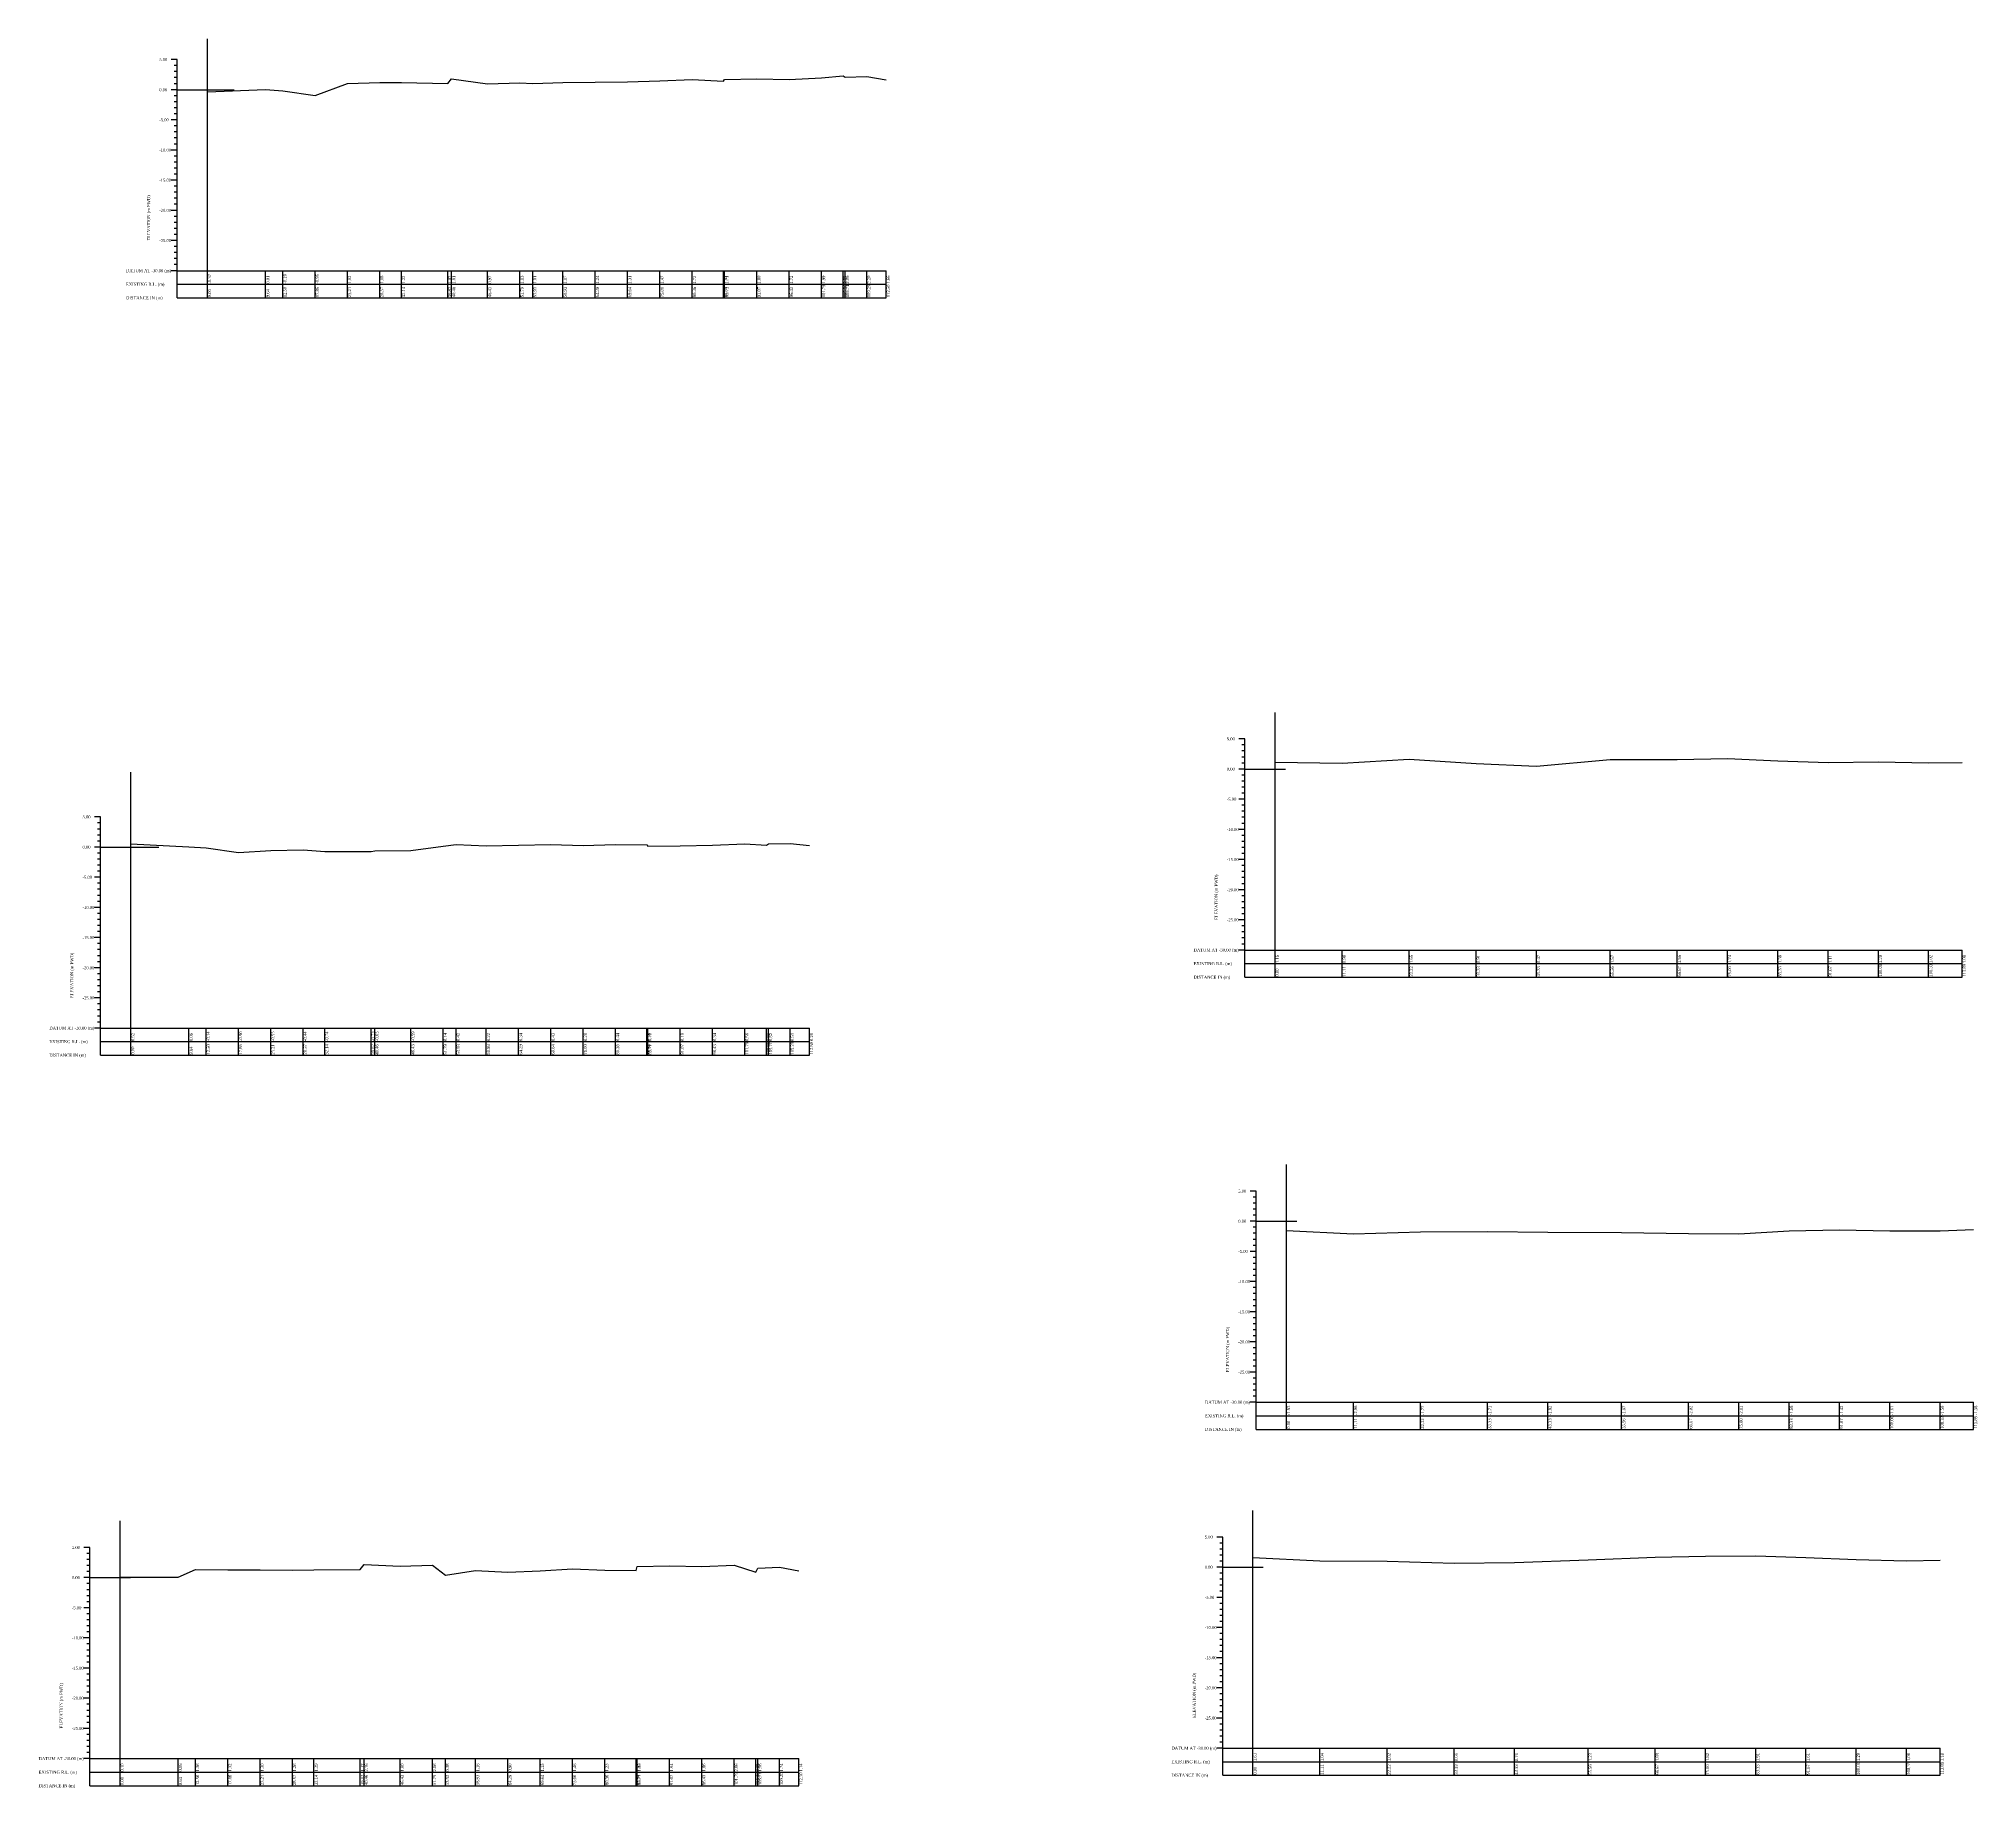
# Model space of a CAD drawing. Header units: metres. Extents: x -148477 to 168932, y -55673 to -2736.
# Drawn here: x 49165.6 to 49486.9, y -25386.7 to -25096.7 of the extents above; entities that cross this region are included whole.
import ezdxf

# ---------------------------------------------------------------- set-up
doc = ezdxf.new("R2010")
doc.units = ezdxf.units.M
doc.styles.add('liza', font='times.ttf', dxfattribs={"height": 2})

msp = doc.modelspace()

# ---------------------------------------------------------------- linework, layer by layer
at = {"color": 6, "linetype": 'Continuous', "lineweight": -3, "ltscale": 0.5}
for p, q in [((49193.5564, -25135.1483), (49193.5564, -25096.7027)), ((49188.5564, -25100.1483), (49187.5564, -25100.1483)), ((49188.5564, -25101.1483), (49188.0564, -25101.1483)), ((49188.5564, -25139.6483), (49188.5564, -25100.1483)), ((49188.5564, -25102.1483), (49188.0564, -25102.1483)), ((49188.5564, -25103.1483), (49188.0564, -25103.1483)), ((49188.5564, -25104.1483), (49188.0564, -25104.1483)), ((49188.5564, -25105.1483), (49187.5564, -25105.1483)), ((49188.5564, -25106.1483), (49188.0564, -25106.1483)), ((49188.5564, -25107.1483), (49188.0564, -25107.1483)), ((49188.5564, -25105.1483), (49198.0049, -25105.1483)), ((49188.5564, -25110.1483), (49187.5564, -25110.1483)), ((49188.5564, -25108.1483), (49188.0564, -25108.1483)), ((49188.5564, -25109.1483), (49188.0564, -25109.1483)), ((49188.5564, -25111.1483), (49188.0564, -25111.1483)), ((49188.5564, -25112.1483), (49188.0564, -25112.1483)), ((49188.5564, -25113.1483), (49188.0564, -25113.1483)), ((49188.5564, -25115.1483), (49187.5564, -25115.1483)), ((49188.5564, -25114.1483), (49188.0564, -25114.1483)), ((49188.5564, -25116.1483), (49188.0564, -25116.1483)), ((49188.5564, -25117.1483), (49188.0564, -25117.1483)), ((49188.5564, -25120.1483), (49187.5564, -25120.1483)), ((49188.5564, -25118.1483), (49188.0564, -25118.1483)), ((49188.5564, -25119.1483), (49188.0564, -25119.1483)), ((49188.5564, -25121.1483), (49188.0564, -25121.1483)), ((49188.5564, -25122.1483), (49188.0564, -25122.1483)), ((49188.5564, -25123.1483), (49188.0564, -25123.1483)), ((49188.5564, -25125.1483), (49187.5564, -25125.1483)), ((49188.5564, -25124.1483), (49188.0564, -25124.1483)), ((49188.5564, -25126.1483), (49188.0564, -25126.1483)), ((49188.5564, -25130.1483), (49187.5564, -25130.1483)), ((49188.5564, -25127.1483), (49188.0564, -25127.1483)), ((49188.5564, -25128.1483), (49188.0564, -25128.1483)), ((49188.5564, -25129.1483), (49188.0564, -25129.1483)), ((49188.5564, -25131.1483), (49188.0564, -25131.1483)), ((49188.5564, -25132.1483), (49188.0564, -25132.1483)), ((49188.5564, -25133.1483), (49188.0564, -25133.1483)), ((49188.5564, -25135.1483), (49187.5564, -25135.1483)), ((49188.5564, -25134.1483), (49188.0564, -25134.1483)), ((49188.5564, -25135.1483), (49306.0564, -25135.1483)), ((49193.5564, -25139.6483), (49193.5564, -25135.1483)), ((49203.1993, -25139.6483), (49203.1993, -25135.1483)), ((49206.0564, -25139.6483), (49206.0564, -25135.1483)), ((49211.4136, -25139.6483), (49211.4136, -25135.1483)), ((49216.7707, -25139.6483), (49216.7707, -25135.1483)), ((49222.1279, -25139.6483), (49222.1279, -25135.1483)), ((49225.6993, -25139.6483), (49225.6993, -25135.1483)), ((49233.3779, -25139.6483), (49233.3779, -25135.1483)), ((49234.0207, -25139.6483), (49234.0207, -25135.1483)), ((49239.985, -25139.6483), (49239.985, -25135.1483)), ((49245.3421, -25139.6483), (49245.3421, -25135.1483)), ((49247.485, -25139.6483), (49247.485, -25135.1483)), ((49252.485, -25139.6483), (49252.485, -25135.1483)), ((49257.8421, -25139.6483), (49257.8421, -25135.1483)), ((49263.1993, -25139.6483), (49263.1993, -25135.1483)), ((49268.5564, -25139.6483), (49268.5564, -25135.1483)), ((49273.9136, -25139.6483), (49273.9136, -25135.1483)), ((49279.0921, -25139.6483), (49279.0921, -25135.1483)), ((49279.2707, -25139.6483), (49279.2707, -25135.1483)), ((49284.6279, -25139.6483), (49284.6279, -25135.1483)), ((49289.985, -25139.6483), (49289.985, -25135.1483)), ((49295.3421, -25139.6483), (49295.3421, -25135.1483)), ((49298.9136, -25139.6483), (49298.9136, -25135.1483)), ((49299.2707, -25139.6483), (49299.2707, -25135.1483)), ((49302.8421, -25139.6483), (49302.8421, -25135.1483)), ((49306.0564, -25139.6483), (49306.0564, -25135.1483)), ((49188.5564, -25137.3983), (49306.0564, -25137.3983)), ((49188.5564, -25139.6483), (49306.0564, -25139.6483)), ((49370.5169, -25247.765), (49370.5169, -25208.3621)), ((49365.5169, -25212.765), (49364.5169, -25212.765)), ((49365.5169, -25252.265), (49365.5169, -25212.765)), ((49365.5169, -25213.765), (49365.0169, -25213.765)), ((49365.5169, -25214.765), (49365.0169, -25214.765)), ((49365.5169, -25215.765), (49365.0169, -25215.765)), ((49365.5169, -25216.765), (49365.0169, -25216.765)), ((49180.8415, -25260.7011), (49180.8415, -25218.2593)), ((49365.5169, -25217.765), (49364.5169, -25217.765)), ((49365.5169, -25218.765), (49365.0169, -25218.765)), ((49365.5169, -25219.765), (49365.0169, -25219.765)), ((49365.5169, -25217.765), (49372.2263, -25217.765)), ((49365.5169, -25222.765), (49364.5169, -25222.765)), ((49365.5169, -25220.765), (49365.0169, -25220.765)), ((49365.5169, -25221.765), (49365.0169, -25221.765)), ((49175.8415, -25225.7011), (49174.8415, -25225.7011)), ((49175.8415, -25265.2011), (49175.8415, -25225.7011)), ((49365.5169, -25223.765), (49365.0169, -25223.765)), ((49365.5169, -25224.765), (49365.0169, -25224.765)), ((49365.5169, -25225.765), (49365.0169, -25225.765)), ((49175.8415, -25226.7011), (49175.3415, -25226.7011)), ((49175.8415, -25227.7011), (49175.3415, -25227.7011)), ((49175.8415, -25228.7011), (49175.3415, -25228.7011)), ((49175.8415, -25229.7011), (49175.3415, -25229.7011)), ((49365.5169, -25227.765), (49364.5169, -25227.765)), ((49365.5169, -25226.765), (49365.0169, -25226.765)), ((49365.5169, -25228.765), (49365.0169, -25228.765)), ((49365.5169, -25229.765), (49365.0169, -25229.765)), ((49175.8415, -25230.7011), (49174.8415, -25230.7011)), ((49175.8415, -25231.7011), (49175.3415, -25231.7011)), ((49175.8415, -25232.7011), (49175.3415, -25232.7011)), ((49175.8415, -25230.7011), (49185.5033, -25230.7011)), ((49365.5169, -25232.765), (49364.5169, -25232.765)), ((49365.5169, -25230.765), (49365.0169, -25230.765)), ((49365.5169, -25231.765), (49365.0169, -25231.765)), ((49175.8415, -25235.7011), (49174.8415, -25235.7011)), ((49175.8415, -25233.7011), (49175.3415, -25233.7011)), ((49175.8415, -25234.7011), (49175.3415, -25234.7011)), ((49365.5169, -25233.765), (49365.0169, -25233.765)), ((49365.5169, -25234.765), (49365.0169, -25234.765)), ((49365.5169, -25235.765), (49365.0169, -25235.765)), ((49175.8415, -25236.7011), (49175.3415, -25236.7011)), ((49175.8415, -25237.7011), (49175.3415, -25237.7011)), ((49175.8415, -25238.7011), (49175.3415, -25238.7011)), ((49365.5169, -25237.765), (49364.5169, -25237.765)), ((49365.5169, -25236.765), (49365.0169, -25236.765)), ((49365.5169, -25238.765), (49365.0169, -25238.765)), ((49175.8415, -25240.7011), (49174.8415, -25240.7011)), ((49175.8415, -25239.7011), (49175.3415, -25239.7011)), ((49175.8415, -25241.7011), (49175.3415, -25241.7011)), ((49365.5169, -25239.765), (49365.0169, -25239.765)), ((49365.5169, -25240.765), (49365.0169, -25240.765)), ((49365.5169, -25241.765), (49365.0169, -25241.765)), ((49175.8415, -25245.7011), (49174.8415, -25245.7011)), ((49175.8415, -25242.7011), (49175.3415, -25242.7011)), ((49175.8415, -25243.7011), (49175.3415, -25243.7011)), ((49175.8415, -25244.7011), (49175.3415, -25244.7011)), ((49365.5169, -25242.765), (49364.5169, -25242.765)), ((49365.5169, -25243.765), (49365.0169, -25243.765)), ((49365.5169, -25244.765), (49365.0169, -25244.765)), ((49365.5169, -25245.765), (49365.0169, -25245.765)), ((49175.8415, -25246.7011), (49175.3415, -25246.7011)), ((49175.8415, -25247.7011), (49175.3415, -25247.7011)), ((49175.8415, -25248.7011), (49175.3415, -25248.7011)), ((49365.5169, -25247.765), (49364.5169, -25247.765)), ((49365.5169, -25246.765), (49365.0169, -25246.765)), ((49365.5169, -25247.765), (49484.4057, -25247.765)), ((49370.5169, -25252.265), (49370.5169, -25247.765)), ((49381.628, -25252.265), (49381.628, -25247.765)), ((49392.7391, -25252.265), (49392.7391, -25247.765)), ((49403.8502, -25252.265), (49403.8502, -25247.765)), ((49413.8502, -25252.265), (49413.8502, -25247.765)), ((49426.0724, -25252.265), (49426.0724, -25247.765)), ((49437.1835, -25252.265), (49437.1835, -25247.765)), ((49445.5169, -25252.265), (49445.5169, -25247.765)), ((49453.8502, -25252.265), (49453.8502, -25247.765)), ((49462.1835, -25252.265), (49462.1835, -25247.765)), ((49470.5169, -25252.265), (49470.5169, -25247.765)), ((49478.8502, -25252.265), (49478.8502, -25247.765)), ((49484.4057, -25252.265), (49484.4057, -25247.765)), ((49175.8415, -25250.7011), (49174.8415, -25250.7011)), ((49175.8415, -25249.7011), (49175.3415, -25249.7011)), ((49175.8415, -25251.7011), (49175.3415, -25251.7011)), ((49365.5169, -25250.015), (49484.4057, -25250.015)), ((49365.5169, -25252.265), (49484.4057, -25252.265)), ((49175.8415, -25252.7011), (49175.3415, -25252.7011)), ((49175.8415, -25253.7011), (49175.3415, -25253.7011)), ((49175.8415, -25254.7011), (49175.3415, -25254.7011)), ((49175.8415, -25255.7011), (49174.8415, -25255.7011)), ((49175.8415, -25256.7011), (49175.3415, -25256.7011)), ((49175.8415, -25257.7011), (49175.3415, -25257.7011)), ((49175.8415, -25258.7011), (49175.3415, -25258.7011)), ((49175.8415, -25260.7011), (49174.8415, -25260.7011)), ((49175.8415, -25259.7011), (49175.3415, -25259.7011)), ((49175.8415, -25260.7011), (49293.3415, -25260.7011)), ((49180.8415, -25265.2011), (49180.8415, -25260.7011)), ((49190.4844, -25265.2011), (49190.4844, -25260.7011)), ((49193.3415, -25265.2011), (49193.3415, -25260.7011)), ((49198.6987, -25265.2011), (49198.6987, -25260.7011)), ((49204.0558, -25265.2011), (49204.0558, -25260.7011)), ((49209.413, -25265.2011), (49209.413, -25260.7011)), ((49212.9844, -25265.2011), (49212.9844, -25260.7011)), ((49220.663, -25265.2011), (49220.663, -25260.7011)), ((49221.3058, -25265.2011), (49221.3058, -25260.7011)), ((49227.2701, -25265.2011), (49227.2701, -25260.7011)), ((49232.6272, -25265.2011), (49232.6272, -25260.7011)), ((49234.7701, -25265.2011), (49234.7701, -25260.7011)), ((49239.7701, -25265.2011), (49239.7701, -25260.7011)), ((49245.1272, -25265.2011), (49245.1272, -25260.7011)), ((49250.4844, -25265.2011), (49250.4844, -25260.7011)), ((49255.8415, -25265.2011), (49255.8415, -25260.7011)), ((49261.1987, -25265.2011), (49261.1987, -25260.7011)), ((49266.3772, -25265.2011), (49266.3772, -25260.7011)), ((49266.5558, -25265.2011), (49266.5558, -25260.7011)), ((49271.913, -25265.2011), (49271.913, -25260.7011)), ((49277.2701, -25265.2011), (49277.2701, -25260.7011)), ((49282.6272, -25265.2011), (49282.6272, -25260.7011)), ((49286.1987, -25265.2011), (49286.1987, -25260.7011)), ((49286.5558, -25265.2011), (49286.5558, -25260.7011)), ((49290.1272, -25265.2011), (49290.1272, -25260.7011)), ((49293.3415, -25265.2011), (49293.3415, -25260.7011)), ((49175.8415, -25262.9511), (49293.3415, -25262.9511)), ((49175.8415, -25265.2011), (49293.3415, -25265.2011)), ((49372.4093, -25322.7261), (49372.4093, -25283.3232)), ((49367.4093, -25287.7261), (49366.4093, -25287.7261)), ((49367.4093, -25288.7261), (49366.9093, -25288.7261)), ((49367.4093, -25289.7261), (49366.9093, -25289.7261)), ((49367.4093, -25290.7261), (49366.9093, -25290.7261)), ((49367.4093, -25327.2261), (49367.4093, -25287.7261)), ((49367.4093, -25292.7261), (49366.4093, -25292.7261)), ((49367.4093, -25291.7261), (49366.9093, -25291.7261)), ((49367.4093, -25293.7261), (49366.9093, -25293.7261)), ((49367.4093, -25292.7261), (49374.1187, -25292.7261)), ((49367.4093, -25294.7261), (49366.9093, -25294.7261)), ((49367.4093, -25295.7261), (49366.9093, -25295.7261)), ((49367.4093, -25296.7261), (49366.9093, -25296.7261)), ((49367.4093, -25297.7261), (49366.4093, -25297.7261)), ((49367.4093, -25298.7261), (49366.9093, -25298.7261)), ((49367.4093, -25299.7261), (49366.9093, -25299.7261)), ((49367.4093, -25302.7261), (49366.4093, -25302.7261)), ((49367.4093, -25300.7261), (49366.9093, -25300.7261)), ((49367.4093, -25301.7261), (49366.9093, -25301.7261)), ((49367.4093, -25303.7261), (49366.9093, -25303.7261)), ((49367.4093, -25304.7261), (49366.9093, -25304.7261)), ((49367.4093, -25305.7261), (49366.9093, -25305.7261)), ((49367.4093, -25306.7261), (49366.9093, -25306.7261)), ((49367.4093, -25307.7261), (49366.4093, -25307.7261)), ((49367.4093, -25308.7261), (49366.9093, -25308.7261)), ((49367.4093, -25309.7261), (49366.9093, -25309.7261)), ((49367.4093, -25312.7261), (49366.4093, -25312.7261)), ((49367.4093, -25310.7261), (49366.9093, -25310.7261)), ((49367.4093, -25311.7261), (49366.9093, -25311.7261)), ((49367.4093, -25313.7261), (49366.9093, -25313.7261)), ((49367.4093, -25314.7261), (49366.9093, -25314.7261)), ((49367.4093, -25315.7261), (49366.9093, -25315.7261)), ((49367.4093, -25317.7261), (49366.4093, -25317.7261)), ((49367.4093, -25316.7261), (49366.9093, -25316.7261)), ((49367.4093, -25318.7261), (49366.9093, -25318.7261)), ((49367.4093, -25319.7261), (49366.9093, -25319.7261)), ((49367.4093, -25322.7261), (49366.4093, -25322.7261)), ((49367.4093, -25320.7261), (49366.9093, -25320.7261)), ((49367.4093, -25321.7261), (49366.9093, -25321.7261)), ((49367.4093, -25322.7261), (49486.2982, -25322.7261)), ((49372.4093, -25327.2261), (49372.4093, -25322.7261)), ((49383.5204, -25327.2261), (49383.5204, -25322.7261)), ((49394.6315, -25327.2261), (49394.6315, -25322.7261)), ((49405.7426, -25327.2261), (49405.7426, -25322.7261)), ((49415.7426, -25327.2261), (49415.7426, -25322.7261)), ((49427.9648, -25327.2261), (49427.9648, -25322.7261)), ((49439.0759, -25327.2261), (49439.0759, -25322.7261)), ((49447.4093, -25327.2261), (49447.4093, -25322.7261)), ((49455.7426, -25327.2261), (49455.7426, -25322.7261)), ((49464.0759, -25327.2261), (49464.0759, -25322.7261)), ((49472.4093, -25327.2261), (49472.4093, -25322.7261)), ((49480.7426, -25327.2261), (49480.7426, -25322.7261)), ((49486.2982, -25327.2261), (49486.2982, -25322.7261)), ((49367.4093, -25324.9761), (49486.2982, -25324.9761)), ((49367.4093, -25327.2261), (49486.2982, -25327.2261)), ((49366.8512, -25380.0704), (49366.8512, -25340.6675)), ((49179.0703, -25381.8003), (49179.0703, -25342.3974)), ((49361.8512, -25345.0704), (49360.8512, -25345.0704)), ((49361.8512, -25384.5704), (49361.8512, -25345.0704)), ((49174.0703, -25346.8003), (49173.0703, -25346.8003)), ((49174.0703, -25347.8003), (49173.5703, -25347.8003)), ((49174.0703, -25386.3003), (49174.0703, -25346.8003)), ((49361.8512, -25346.0704), (49361.3512, -25346.0704)), ((49361.8512, -25347.0704), (49361.3512, -25347.0704)), ((49361.8512, -25348.0704), (49361.3512, -25348.0704)), ((49174.0703, -25351.8003), (49173.0703, -25351.8003)), ((49174.0703, -25348.8003), (49173.5703, -25348.8003)), ((49174.0703, -25349.8003), (49173.5703, -25349.8003)), ((49174.0703, -25350.8003), (49173.5703, -25350.8003)), ((49174.0703, -25351.8003), (49180.7797, -25351.8003)), ((49361.8512, -25350.0704), (49360.8512, -25350.0704)), ((49361.8512, -25349.0704), (49361.3512, -25349.0704)), ((49361.8512, -25351.0704), (49361.3512, -25351.0704)), ((49361.8512, -25350.0704), (49368.5606, -25350.0704)), ((49174.0703, -25352.8003), (49173.5703, -25352.8003)), ((49174.0703, -25353.8003), (49173.5703, -25353.8003)), ((49174.0703, -25354.8003), (49173.5703, -25354.8003)), ((49361.8512, -25355.0704), (49360.8512, -25355.0704)), ((49361.8512, -25352.0704), (49361.3512, -25352.0704)), ((49361.8512, -25353.0704), (49361.3512, -25353.0704)), ((49361.8512, -25354.0704), (49361.3512, -25354.0704)), ((49174.0703, -25356.8003), (49173.0703, -25356.8003)), ((49174.0703, -25355.8003), (49173.5703, -25355.8003)), ((49174.0703, -25357.8003), (49173.5703, -25357.8003)), ((49361.8512, -25356.0704), (49361.3512, -25356.0704)), ((49361.8512, -25357.0704), (49361.3512, -25357.0704)), ((49361.8512, -25358.0704), (49361.3512, -25358.0704)), ((49174.0703, -25358.8003), (49173.5703, -25358.8003)), ((49174.0703, -25359.8003), (49173.5703, -25359.8003)), ((49174.0703, -25360.8003), (49173.5703, -25360.8003)), ((49361.8512, -25360.0704), (49360.8512, -25360.0704)), ((49361.8512, -25359.0704), (49361.3512, -25359.0704)), ((49361.8512, -25361.0704), (49361.3512, -25361.0704)), ((49174.0703, -25361.8003), (49173.0703, -25361.8003)), ((49174.0703, -25362.8003), (49173.5703, -25362.8003)), ((49174.0703, -25363.8003), (49173.5703, -25363.8003)), ((49361.8512, -25362.0704), (49361.3512, -25362.0704)), ((49361.8512, -25363.0704), (49361.3512, -25363.0704)), ((49361.8512, -25364.0704), (49361.3512, -25364.0704)), ((49174.0703, -25366.8003), (49173.0703, -25366.8003)), ((49174.0703, -25364.8003), (49173.5703, -25364.8003)), ((49174.0703, -25365.8003), (49173.5703, -25365.8003)), ((49174.0703, -25367.8003), (49173.5703, -25367.8003)), ((49361.8512, -25365.0704), (49360.8512, -25365.0704)), ((49361.8512, -25366.0704), (49361.3512, -25366.0704)), ((49361.8512, -25367.0704), (49361.3512, -25367.0704)), ((49174.0703, -25368.8003), (49173.5703, -25368.8003)), ((49174.0703, -25369.8003), (49173.5703, -25369.8003)), ((49174.0703, -25370.8003), (49173.5703, -25370.8003)), ((49361.8512, -25370.0704), (49360.8512, -25370.0704)), ((49361.8512, -25368.0704), (49361.3512, -25368.0704)), ((49361.8512, -25369.0704), (49361.3512, -25369.0704)), ((49361.8512, -25371.0704), (49361.3512, -25371.0704)), ((49174.0703, -25371.8003), (49173.0703, -25371.8003)), ((49174.0703, -25372.8003), (49173.5703, -25372.8003)), ((49174.0703, -25373.8003), (49173.5703, -25373.8003)), ((49361.8512, -25372.0704), (49361.3512, -25372.0704)), ((49361.8512, -25373.0704), (49361.3512, -25373.0704)), ((49361.8512, -25374.0704), (49361.3512, -25374.0704)), ((49174.0703, -25376.8003), (49173.0703, -25376.8003)), ((49174.0703, -25374.8003), (49173.5703, -25374.8003)), ((49174.0703, -25375.8003), (49173.5703, -25375.8003)), ((49361.8512, -25375.0704), (49360.8512, -25375.0704)), ((49361.8512, -25376.0704), (49361.3512, -25376.0704)), ((49361.8512, -25377.0704), (49361.3512, -25377.0704)), ((49174.0703, -25377.8003), (49173.5703, -25377.8003)), ((49174.0703, -25378.8003), (49173.5703, -25378.8003)), ((49174.0703, -25379.8003), (49173.5703, -25379.8003)), ((49174.0703, -25380.8003), (49173.5703, -25380.8003)), ((49361.8512, -25380.0704), (49360.8512, -25380.0704)), ((49361.8512, -25378.0704), (49361.3512, -25378.0704)), ((49361.8512, -25379.0704), (49361.3512, -25379.0704)), ((49361.8512, -25380.0704), (49480.74, -25380.0704)), ((49366.8512, -25384.5704), (49366.8512, -25380.0704)), ((49377.9623, -25384.5704), (49377.9623, -25380.0704)), ((49389.0734, -25384.5704), (49389.0734, -25380.0704)), ((49400.1845, -25384.5704), (49400.1845, -25380.0704)), ((49410.1845, -25384.5704), (49410.1845, -25380.0704)), ((49422.4067, -25384.5704), (49422.4067, -25380.0704)), ((49433.5178, -25384.5704), (49433.5178, -25380.0704)), ((49441.8512, -25384.5704), (49441.8512, -25380.0704)), ((49450.1845, -25384.5704), (49450.1845, -25380.0704)), ((49458.5178, -25384.5704), (49458.5178, -25380.0704)), ((49466.8512, -25384.5704), (49466.8512, -25380.0704)), ((49475.1845, -25384.5704), (49475.1845, -25380.0704)), ((49480.74, -25384.5704), (49480.74, -25380.0704)), ((49174.0703, -25381.8003), (49173.0703, -25381.8003)), ((49174.0703, -25381.8003), (49291.5703, -25381.8003)), ((49179.0703, -25386.3003), (49179.0703, -25381.8003)), ((49188.7131, -25386.3003), (49188.7131, -25381.8003)), ((49191.5703, -25386.3003), (49191.5703, -25381.8003)), ((49196.9274, -25386.3003), (49196.9274, -25381.8003)), ((49202.2846, -25386.3003), (49202.2846, -25381.8003)), ((49207.6417, -25386.3003), (49207.6417, -25381.8003)), ((49211.2131, -25386.3003), (49211.2131, -25381.8003)), ((49218.8917, -25386.3003), (49218.8917, -25381.8003)), ((49219.5346, -25386.3003), (49219.5346, -25381.8003)), ((49225.4988, -25386.3003), (49225.4988, -25381.8003)), ((49230.856, -25386.3003), (49230.856, -25381.8003)), ((49232.9988, -25386.3003), (49232.9988, -25381.8003)), ((49237.9988, -25386.3003), (49237.9988, -25381.8003)), ((49243.356, -25386.3003), (49243.356, -25381.8003)), ((49248.7131, -25386.3003), (49248.7131, -25381.8003)), ((49254.0703, -25386.3003), (49254.0703, -25381.8003)), ((49259.4274, -25386.3003), (49259.4274, -25381.8003)), ((49264.606, -25386.3003), (49264.606, -25381.8003)), ((49264.7846, -25386.3003), (49264.7846, -25381.8003)), ((49270.1417, -25386.3003), (49270.1417, -25381.8003)), ((49275.4988, -25386.3003), (49275.4988, -25381.8003)), ((49280.856, -25386.3003), (49280.856, -25381.8003)), ((49284.4274, -25386.3003), (49284.4274, -25381.8003)), ((49284.7846, -25386.3003), (49284.7846, -25381.8003)), ((49288.356, -25386.3003), (49288.356, -25381.8003)), ((49291.5703, -25386.3003), (49291.5703, -25381.8003)), ((49361.8512, -25382.3204), (49480.74, -25382.3204)), ((49174.0703, -25384.0503), (49291.5703, -25384.0503)), ((49174.0703, -25386.3003), (49291.5703, -25386.3003)), ((49361.8512, -25384.5704), (49480.74, -25384.5704))]:
    msp.add_line(p, q, dxfattribs=at)
for points in [[(49193.5564, -25105.5153), (49203.1993, -25105.1343), (49206.0564, -25105.3403), (49211.4136, -25106.0973), (49216.7707, -25104.1313), (49222.1279, -25103.9643), (49225.6993, -25103.9283), (49233.3779, -25104.1243), (49234.0207, -25103.3343), (49239.985, -25104.1773), (49245.3421, -25104.0153), (49247.485, -25104.1363), (49252.485, -25103.9773), (49257.8421, -25103.9063), (49263.1993, -25103.8413), (49268.5564, -25103.6793), (49273.9136, -25103.4293), (49279.0921, -25103.7243), (49279.2707, -25103.4343), (49284.6279, -25103.3503), (49289.985, -25103.4333), (49295.3421, -25103.1583), (49298.9136, -25102.8303), (49299.2707, -25103.0903), (49302.8421, -25102.9533), (49306.0564, -25103.4933)], [(49370.5169, -25216.603), (49381.628, -25216.783), (49392.7391, -25216.116), (49403.8502, -25216.856), (49413.8502, -25217.29), (49426.0724, -25216.196), (49437.1835, -25216.206), (49445.5169, -25216.02), (49453.8502, -25216.388), (49462.1835, -25216.651), (49470.5169, -25216.564), (49478.8502, -25216.745), (49484.4057, -25216.682)]]:
    msp.add_lwpolyline(points, dxfattribs=at)
at = {"color": 4, "linetype": 'Continuous', "lineweight": -3, "ltscale": 0.5}
for points in [[(49180.8415, -25230.1831), (49190.4844, -25230.6371), (49193.3415, -25230.8431), (49198.6987, -25231.6021), (49204.0558, -25231.2541), (49209.413, -25231.1371), (49212.9844, -25231.4411), (49220.663, -25231.4271), (49221.3058, -25231.3471), (49227.2701, -25231.2901), (49232.6272, -25230.5581), (49234.7701, -25230.2791), (49239.7701, -25230.4801), (49245.1272, -25230.3591), (49250.4844, -25230.2741), (49255.8415, -25230.4221), (49261.1987, -25230.2621), (49266.3772, -25230.3371), (49266.5558, -25230.5251), (49271.913, -25230.5131), (49277.2701, -25230.3661), (49282.6272, -25230.1411), (49286.1987, -25230.3831), (49286.5558, -25230.1831), (49290.1272, -25230.1161), (49293.3415, -25230.4161)], [(49372.4093, -25294.2541), (49383.5204, -25294.7841), (49394.6315, -25294.4971), (49405.7426, -25294.4371), (49415.7426, -25294.5511), (49427.9648, -25294.5971), (49439.0759, -25294.7471), (49447.4093, -25294.8331), (49455.7426, -25294.3091), (49464.0759, -25294.1421), (49472.4093, -25294.3351), (49480.7426, -25294.3061), (49486.2982, -25294.1081)]]:
    msp.add_lwpolyline(points, dxfattribs=at)
at = {"color": 2, "linetype": 'Continuous', "lineweight": -3, "ltscale": 0.5}
for points in [[(49366.8512, -25348.4384), (49377.9623, -25349.0284), (49389.0734, -25349.0514), (49400.1845, -25349.4114), (49410.1845, -25349.3054), (49422.4067, -25348.8414), (49433.5178, -25348.3814), (49441.8512, -25348.2454), (49450.1845, -25348.1634), (49458.5178, -25348.4564), (49466.8512, -25348.7794), (49475.1845, -25349.0104), (49480.74, -25348.8924)], [(49179.0703, -25351.6973), (49188.7131, -25351.7363), (49191.5703, -25350.4423), (49196.9274, -25350.4813), (49202.2846, -25350.5033), (49207.6417, -25350.5363), (49211.2131, -25350.5103), (49218.8917, -25350.4263), (49219.5346, -25349.6363), (49225.4988, -25349.8993), (49230.856, -25349.7373), (49232.9988, -25351.4183), (49237.9988, -25350.6393), (49243.356, -25350.8983), (49248.7131, -25350.6533), (49254.0703, -25350.3413), (49259.4274, -25350.5713), (49264.606, -25350.6463), (49264.7846, -25349.9463), (49270.1417, -25349.8623), (49275.4988, -25349.9453), (49280.856, -25349.7403), (49284.4274, -25350.9123), (49284.7846, -25350.2423), (49288.356, -25350.0653), (49291.5703, -25350.6553)]]:
    msp.add_lwpolyline(points, dxfattribs=at)

# ---------------------------------------------------------------- texts
at = {"color": 6, "linetype": 'Continuous', "lineweight": -3, "ltscale": 0.5, "char_height": 0.5, "attachment_point": 1, "style": 'liza'}
for s, insert, width in [('5.00', (49185.5564, -25099.8983), 2), ('0.00', (49185.5564, -25104.8983), 2), ('-5.00', (49185.5564, -25109.8983), 2), ('-10.00', (49185.5564, -25114.8983), 2), ('-15.00', (49185.5564, -25119.8983), 2), ('-20.00', (49185.5564, -25124.8983), 2), ('-25.00', (49185.5564, -25129.8983), 2), ('DATUM AT -30.00 (m)', (49180.0564, -25134.8983), 7.5), ('EXISTING R.L. (m)', (49180.0564, -25137.1483), 7.5), ('DISTANCE IN (m)', (49180.0564, -25139.3983), 7.5), ('5.00', (49362.5169, -25212.515), 2), ('0.00', (49362.5169, -25217.515), 2), ('-5.00', (49362.5169, -25222.515), 2), ('5.00', (49172.8415, -25225.4511), 2), ('-10.00', (49362.5169, -25227.515), 2), ('0.00', (49172.8415, -25230.4511), 2), ('-15.00', (49362.5169, -25232.515), 2), ('-5.00', (49172.8415, -25235.4511), 2), ('-20.00', (49362.5169, -25237.515), 2), ('-10.00', (49172.8415, -25240.4511), 2), ('-25.00', (49362.5169, -25242.515), 2), ('-15.00', (49172.8415, -25245.4511), 2), ('DATUM AT -30.00 (m)', (49357.0169, -25247.515), 7.5), ('-20.00', (49172.8415, -25250.4511), 2), ('EXISTING R.L. (m)', (49357.0169, -25249.765), 7.5), ('DISTANCE IN (m)', (49357.0169, -25252.015), 7.5), ('-25.00', (49172.8415, -25255.4511), 2), ('DATUM AT -30.00 (m)', (49167.3415, -25260.4511), 7.5), ('EXISTING R.L. (m)', (49167.3415, -25262.7011), 7.5), ('DISTANCE IN (m)', (49167.3415, -25264.9511), 7.5), ('5.00', (49364.4093, -25287.4761), 2), ('0.00', (49364.4093, -25292.4761), 2), ('-5.00', (49364.4093, -25297.4761), 2), ('-10.00', (49364.4093, -25302.4761), 2), ('-15.00', (49364.4093, -25307.4761), 2), ('-20.00', (49364.4093, -25312.4761), 2), ('-25.00', (49364.4093, -25317.4761), 2), ('DATUM AT -30.00 (m)', (49358.9093, -25322.4761), 7.5), ('EXISTING R.L. (m)', (49358.9093, -25324.7261), 7.5), ('DISTANCE IN (m)', (49358.9093, -25326.9761), 7.5), ('5.00', (49358.8512, -25344.8204), 2), ('5.00', (49171.0703, -25346.5503), 2), ('0.00', (49171.0703, -25351.5503), 2), ('0.00', (49358.8512, -25349.8204), 2), ('-5.00', (49358.8512, -25354.8204), 2), ('-5.00', (49171.0703, -25356.5503), 2), ('-10.00', (49171.0703, -25361.5503), 2), ('-10.00', (49358.8512, -25359.8204), 2), ('-15.00', (49171.0703, -25366.5503), 2), ('-15.00', (49358.8512, -25364.8204), 2), ('-20.00', (49358.8512, -25369.8204), 2), ('-20.00', (49171.0703, -25371.5503), 2), ('-25.00', (49171.0703, -25376.5503), 2), ('-25.00', (49358.8512, -25374.8204), 2), ('DATUM AT -30.00 (m)', (49353.3512, -25379.8204), 7.5), ('DATUM AT -30.00 (m)', (49165.5703, -25381.5503), 7.5), ('EXISTING R.L. (m)', (49165.5703, -25383.8003), 7.5), ('EXISTING R.L. (m)', (49353.3512, -25382.0704), 7.5), ('DISTANCE IN (m)', (49165.5703, -25386.0503), 7.5), ('DISTANCE IN (m)', (49353.3512, -25384.3204), 7.5)]:
    msp.add_mtext(s, dxfattribs=dict(at, insert=insert, width=width))
at = {"color": 6, "linetype": 'Continuous', "lineweight": -3, "ltscale": 0.5, "char_height": 0.5, "attachment_point": 1, "rotation": 90, "style": 'liza'}
for s, insert, width in [('ELEVATION (m PWD)', (49183.5564, -25130.1483), 10), ('-0.37', (49193.6564, -25137.2983), 2.15), ('0.01', (49203.2993, -25137.2983), 2.15), ('-0.19', (49206.1564, -25137.2983), 2.15), ('-0.95', (49211.5136, -25137.2983), 2.15), ('1.02', (49216.8707, -25137.2983), 2.15), ('1.18', (49222.2279, -25137.2983), 2.15), ('1.22', (49225.7993, -25137.2983), 2.15), ('1.02', (49233.4779, -25137.2983), 2.15), ('1.81', (49234.1207, -25137.2983), 2.15), ('0.97', (49240.085, -25137.2983), 2.15), ('1.13', (49245.4421, -25137.2983), 2.15), ('1.01', (49247.585, -25137.2983), 2.15), ('1.17', (49252.585, -25137.2983), 2.15), ('1.24', (49257.9421, -25137.2983), 2.15), ('1.31', (49263.2993, -25137.2983), 2.15), ('1.47', (49268.6564, -25137.2983), 2.15), ('1.72', (49274.0136, -25137.2983), 2.15), ('1.42', (49279.1921, -25137.2983), 2.15), ('1.71', (49279.3707, -25137.2983), 2.15), ('1.80', (49284.7279, -25137.2983), 2.15), ('1.72', (49290.085, -25137.2983), 2.15), ('1.99', (49295.4421, -25137.2983), 2.15), ('2.32', (49299.0136, -25137.2983), 2.15), ('2.06', (49299.3707, -25137.2983), 2.15), ('2.20', (49302.9421, -25137.2983), 2.15), ('1.66', (49306.1564, -25137.2983), 2.15), ('0.00', (49193.6564, -25139.5483), 2.15), ('9.64', (49203.2993, -25139.5483), 2.15), ('12.50', (49206.1564, -25139.5483), 2.15), ('17.86', (49211.5136, -25139.5483), 2.15), ('23.21', (49216.8707, -25139.5483), 2.15), ('28.57', (49222.2279, -25139.5483), 2.15), ('32.14', (49225.7993, -25139.5483), 2.15), ('39.82', (49233.4779, -25139.5483), 2.15), ('40.46', (49234.1207, -25139.5483), 2.15), ('46.43', (49240.085, -25139.5483), 2.15), ('51.79', (49245.4421, -25139.5483), 2.15), ('53.93', (49247.585, -25139.5483), 2.15), ('58.93', (49252.585, -25139.5483), 2.15), ('64.29', (49257.9421, -25139.5483), 2.15), ('69.64', (49263.2993, -25139.5483), 2.15), ('75.00', (49268.6564, -25139.5483), 2.15), ('80.36', (49274.0136, -25139.5483), 2.15), ('85.54', (49279.1921, -25139.5483), 2.15), ('85.71', (49279.3707, -25139.5483), 2.15), ('91.07', (49284.7279, -25139.5483), 2.15), ('96.43', (49290.085, -25139.5483), 2.15), ('101.79', (49295.4421, -25139.5483), 2.15), ('105.36', (49299.0136, -25139.5483), 2.15), ('105.71', (49299.3707, -25139.5483), 2.15), ('109.29', (49302.9421, -25139.5483), 2.15), ('112.50', (49306.1564, -25139.5483), 2.15), ('ELEVATION (m PWD)', (49360.5169, -25242.765), 10), ('ELEVATION (m PWD)', (49170.8415, -25255.7011), 10), ('1.16', (49370.6169, -25249.915), 2.15), ('0.98', (49381.728, -25249.915), 2.15), ('1.65', (49392.8391, -25249.915), 2.15), ('0.91', (49403.9502, -25249.915), 2.15), ('0.47', (49413.9502, -25249.915), 2.15), ('1.57', (49426.1724, -25249.915), 2.15), ('1.56', (49437.2835, -25249.915), 2.15), ('1.74', (49445.6169, -25249.915), 2.15), ('1.38', (49453.9502, -25249.915), 2.15), ('1.11', (49462.2835, -25249.915), 2.15), ('1.20', (49470.6169, -25249.915), 2.15), ('1.02', (49478.9502, -25249.915), 2.15), ('1.08', (49484.5057, -25249.915), 2.15), ('0.00', (49370.6169, -25252.165), 2.15), ('11.11', (49381.728, -25252.165), 2.15), ('22.22', (49392.8391, -25252.165), 2.15), ('33.33', (49403.9502, -25252.165), 2.15), ('43.33', (49413.9502, -25252.165), 2.15), ('55.56', (49426.1724, -25252.165), 2.15), ('66.67', (49437.2835, -25252.165), 2.15), ('75.00', (49445.6169, -25252.165), 2.15), ('83.33', (49453.9502, -25252.165), 2.15), ('91.67', (49462.2835, -25252.165), 2.15), ('100.00', (49470.6169, -25252.165), 2.15), ('108.33', (49478.9502, -25252.165), 2.15), ('113.89', (49484.5057, -25252.165), 2.15), ('0.52', (49180.9415, -25262.8511), 2.15), ('0.06', (49190.5844, -25262.8511), 2.15), ('-0.14', (49193.4415, -25262.8511), 2.15), ('-0.90', (49198.7987, -25262.8511), 2.15), ('-0.55', (49204.1558, -25262.8511), 2.15), ('-0.44', (49209.513, -25262.8511), 2.15), ('-0.74', (49213.0844, -25262.8511), 2.15), ('-0.73', (49220.763, -25262.8511), 2.15), ('-0.65', (49221.4058, -25262.8511), 2.15), ('-0.59', (49227.3701, -25262.8511), 2.15), ('0.14', (49232.7272, -25262.8511), 2.15), ('0.42', (49234.8701, -25262.8511), 2.15), ('0.22', (49239.8701, -25262.8511), 2.15), ('0.34', (49245.2272, -25262.8511), 2.15), ('0.43', (49250.5844, -25262.8511), 2.15), ('0.28', (49255.9415, -25262.8511), 2.15), ('0.44', (49261.2987, -25262.8511), 2.15), ('0.36', (49266.4772, -25262.8511), 2.15), ('0.18', (49266.6558, -25262.8511), 2.15), ('0.19', (49272.013, -25262.8511), 2.15), ('0.34', (49277.3701, -25262.8511), 2.15), ('0.56', (49282.7272, -25262.8511), 2.15), ('0.32', (49286.2987, -25262.8511), 2.15), ('0.52', (49286.6558, -25262.8511), 2.15), ('0.59', (49290.2272, -25262.8511), 2.15), ('0.28', (49293.4415, -25262.8511), 2.15), ('0.00', (49180.9415, -25265.1011), 2.15), ('9.64', (49190.5844, -25265.1011), 2.15), ('12.50', (49193.4415, -25265.1011), 2.15), ('17.86', (49198.7987, -25265.1011), 2.15), ('23.21', (49204.1558, -25265.1011), 2.15), ('28.57', (49209.513, -25265.1011), 2.15), ('32.14', (49213.0844, -25265.1011), 2.15), ('39.82', (49220.763, -25265.1011), 2.15), ('40.46', (49221.4058, -25265.1011), 2.15), ('46.43', (49227.3701, -25265.1011), 2.15), ('51.79', (49232.7272, -25265.1011), 2.15), ('53.93', (49234.8701, -25265.1011), 2.15), ('58.93', (49239.8701, -25265.1011), 2.15), ('64.29', (49245.2272, -25265.1011), 2.15), ('69.64', (49250.5844, -25265.1011), 2.15), ('75.00', (49255.9415, -25265.1011), 2.15), ('80.36', (49261.2987, -25265.1011), 2.15), ('85.54', (49266.4772, -25265.1011), 2.15), ('85.71', (49266.6558, -25265.1011), 2.15), ('91.07', (49272.013, -25265.1011), 2.15), ('96.43', (49277.3701, -25265.1011), 2.15), ('101.79', (49282.7272, -25265.1011), 2.15), ('105.36', (49286.2987, -25265.1011), 2.15), ('105.71', (49286.6558, -25265.1011), 2.15), ('109.29', (49290.2272, -25265.1011), 2.15), ('112.50', (49293.4415, -25265.1011), 2.15), ('ELEVATION (m PWD)', (49362.4093, -25317.7261), 10), ('0.00', (49372.5093, -25327.1261), 2.15), ('-1.53', (49372.5093, -25324.8761), 2.15), ('-2.06', (49383.6204, -25324.8761), 2.15), ('11.11', (49383.6204, -25327.1261), 2.15), ('22.22', (49394.7315, -25327.1261), 2.15), ('-1.77', (49394.7315, -25324.8761), 2.15), ('33.33', (49405.8426, -25327.1261), 2.15), ('-1.71', (49405.8426, -25324.8761), 2.15), ('-1.82', (49415.8426, -25324.8761), 2.15), ('43.33', (49415.8426, -25327.1261), 2.15), ('-1.87', (49428.0648, -25324.8761), 2.15), ('55.56', (49428.0648, -25327.1261), 2.15), ('-2.02', (49439.1759, -25324.8761), 2.15), ('66.67', (49439.1759, -25327.1261), 2.15), ('75.00', (49447.5093, -25327.1261), 2.15), ('-2.11', (49447.5093, -25324.8761), 2.15), ('-1.58', (49455.8426, -25324.8761), 2.15), ('83.33', (49455.8426, -25327.1261), 2.15), ('-1.42', (49464.1759, -25324.8761), 2.15), ('91.67', (49464.1759, -25327.1261), 2.15), ('100.00', (49472.5093, -25327.1261), 2.15), ('-1.61', (49472.5093, -25324.8761), 2.15), ('-1.58', (49480.8426, -25324.8761), 2.15), ('108.33', (49480.8426, -25327.1261), 2.15), ('-1.38', (49486.3982, -25324.8761), 2.15), ('113.89', (49486.3982, -25327.1261), 2.15), ('ELEVATION (m PWD)', (49356.8512, -25375.0704), 10), ('ELEVATION (m PWD)', (49169.0703, -25376.8003), 10), ('0.10', (49179.1703, -25383.9503), 2.15), ('0.06', (49188.8131, -25383.9503), 2.15), ('1.36', (49191.6703, -25383.9503), 2.15), ('1.32', (49197.0274, -25383.9503), 2.15), ('1.30', (49202.3846, -25383.9503), 2.15), ('1.26', (49207.7417, -25383.9503), 2.15), ('1.29', (49211.3131, -25383.9503), 2.15), ('1.37', (49218.9917, -25383.9503), 2.15), ('2.16', (49219.6346, -25383.9503), 2.15), ('1.90', (49225.5988, -25383.9503), 2.15), ('2.06', (49230.956, -25383.9503), 2.15), ('0.38', (49233.0988, -25383.9503), 2.15), ('1.16', (49238.0988, -25383.9503), 2.15), ('0.90', (49243.456, -25383.9503), 2.15), ('1.15', (49248.8131, -25383.9503), 2.15), ('1.46', (49254.1703, -25383.9503), 2.15), ('1.23', (49259.5274, -25383.9503), 2.15), ('1.15', (49264.706, -25383.9503), 2.15), ('1.85', (49264.8846, -25383.9503), 2.15), ('1.94', (49270.2417, -25383.9503), 2.15), ('1.86', (49275.5988, -25383.9503), 2.15), ('2.06', (49280.956, -25383.9503), 2.15), ('0.89', (49284.5274, -25383.9503), 2.15), ('1.56', (49284.8846, -25383.9503), 2.15), ('1.74', (49288.456, -25383.9503), 2.15), ('1.14', (49291.6703, -25383.9503), 2.15), ('0.00', (49366.9512, -25384.4704), 2.15), ('1.63', (49366.9512, -25382.2204), 2.15), ('1.04', (49378.0623, -25382.2204), 2.15), ('11.11', (49378.0623, -25384.4704), 2.15), ('1.02', (49389.1734, -25382.2204), 2.15), ('22.22', (49389.1734, -25384.4704), 2.15), ('0.66', (49400.2845, -25382.2204), 2.15), ('33.33', (49400.2845, -25384.4704), 2.15), ('0.76', (49410.2845, -25382.2204), 2.15), ('43.33', (49410.2845, -25384.4704), 2.15), ('1.23', (49422.5067, -25382.2204), 2.15), ('55.56', (49422.5067, -25384.4704), 2.15), ('1.69', (49433.6178, -25382.2204), 2.15), ('66.67', (49433.6178, -25384.4704), 2.15), ('1.82', (49441.9512, -25382.2204), 2.15), ('75.00', (49441.9512, -25384.4704), 2.15), ('83.33', (49450.2845, -25384.4704), 2.15), ('1.91', (49450.2845, -25382.2204), 2.15), ('1.61', (49458.6178, -25382.2204), 2.15), ('91.67', (49458.6178, -25384.4704), 2.15), ('100.00', (49466.9512, -25384.4704), 2.15), ('1.29', (49466.9512, -25382.2204), 2.15), ('1.06', (49475.2845, -25382.2204), 2.15), ('108.33', (49475.2845, -25384.4704), 2.15), ('1.18', (49480.84, -25382.2204), 2.15), ('113.89', (49480.84, -25384.4704), 2.15), ('0.00', (49179.1703, -25386.2003), 2.15), ('9.64', (49188.8131, -25386.2003), 2.15), ('12.50', (49191.6703, -25386.2003), 2.15), ('17.86', (49197.0274, -25386.2003), 2.15), ('23.21', (49202.3846, -25386.2003), 2.15), ('28.57', (49207.7417, -25386.2003), 2.15), ('32.14', (49211.3131, -25386.2003), 2.15), ('39.82', (49218.9917, -25386.2003), 2.15), ('40.46', (49219.6346, -25386.2003), 2.15), ('46.43', (49225.5988, -25386.2003), 2.15), ('51.79', (49230.956, -25386.2003), 2.15), ('53.93', (49233.0988, -25386.2003), 2.15), ('58.93', (49238.0988, -25386.2003), 2.15), ('64.29', (49243.456, -25386.2003), 2.15), ('69.64', (49248.8131, -25386.2003), 2.15), ('75.00', (49254.1703, -25386.2003), 2.15), ('80.36', (49259.5274, -25386.2003), 2.15), ('85.54', (49264.706, -25386.2003), 2.15), ('85.71', (49264.8846, -25386.2003), 2.15), ('91.07', (49270.2417, -25386.2003), 2.15), ('96.43', (49275.5988, -25386.2003), 2.15), ('101.79', (49280.956, -25386.2003), 2.15), ('105.36', (49284.5274, -25386.2003), 2.15), ('105.71', (49284.8846, -25386.2003), 2.15), ('109.29', (49288.456, -25386.2003), 2.15), ('112.50', (49291.6703, -25386.2003), 2.15)]:
    msp.add_mtext(s, dxfattribs=dict(at, insert=insert, width=width))

doc.saveas('drawing.dxf')
